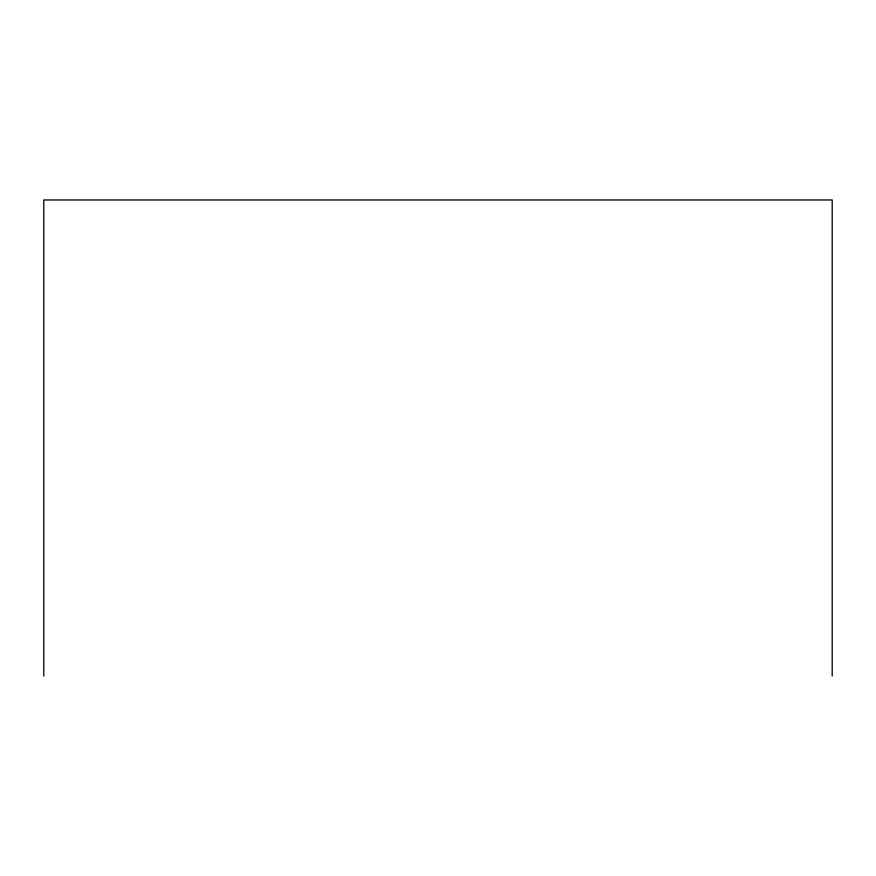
<?xml version="1.0" encoding="UTF-8"?>
<svg xmlns="http://www.w3.org/2000/svg" width="876" height="876" viewBox="0 0 876 876"><rect width="100%" height="100%" fill="white"/><g stroke="black" fill="none" stroke-linecap="round" stroke-linejoin="round"><path stroke-width="1.31" d="M832.2 676.031L832.2 199.969L43.8 199.969L43.8 676.031"/></g></svg>
